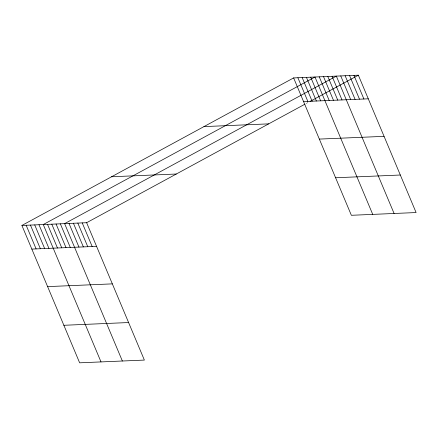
<?xml version="1.0" encoding="UTF-8"?>
<svg xmlns="http://www.w3.org/2000/svg" width="438" height="438" viewBox="0 0 438 438"><rect width="100%" height="100%" fill="white"/><g stroke="black" fill="none" stroke-linecap="round" stroke-linejoin="round"><path stroke-width="0.33" stroke-dasharray="2.19 1.64" d="M306.047 103.582L308.347 102.333"/><path stroke-width="0.66" d="M21.9 225.45L86.631 222.707L144.376 360.08L79.645 362.817L21.9 225.45L293.624 77.92L358.355 75.183L416.1 212.55L351.369 215.293L293.624 77.92M86.631 222.707L304.897 104.206M310.071 101.397L358.355 75.183M303.556 101.556L368.292 98.813M203.955 126.609L268.686 123.866M319.335 139.087L384.066 136.349M111.57 176.766L176.3 174.023M335.59 177.757L400.321 175.019M31.832 249.085L96.568 246.342M47.611 286.616L112.342 283.873M63.866 325.286L128.597 322.543M353.953 75.369L363.89 98.999M349.551 75.555L359.488 99.185M345.149 75.741L355.087 99.371M340.748 75.927L350.685 99.563M394.09 213.481L336.346 76.113L64.621 223.643L122.366 361.011M332.075 76.294L342.007 99.93M327.805 76.475L337.736 100.11M323.529 76.655L333.466 100.291M319.258 76.836L329.19 100.472M372.727 214.385L314.988 77.017L43.263 224.546L101.008 361.914M310.712 77.198L320.649 100.833M306.441 77.378L316.373 101.014M302.171 77.559L312.102 101.194M297.895 77.74L307.832 101.375M82.229 222.898L92.166 246.528M77.827 223.084L87.764 246.714M73.425 223.27L83.362 246.901M69.023 223.457L78.96 247.087M60.351 223.823L70.283 247.454M56.08 224.004L66.012 247.634M51.804 224.185L61.742 247.815M47.534 224.365L57.466 247.996M38.987 224.727L48.925 248.357M34.717 224.908L44.649 248.538M30.446 225.088L40.378 248.718M26.17 225.269L36.108 248.899"/></g></svg>
